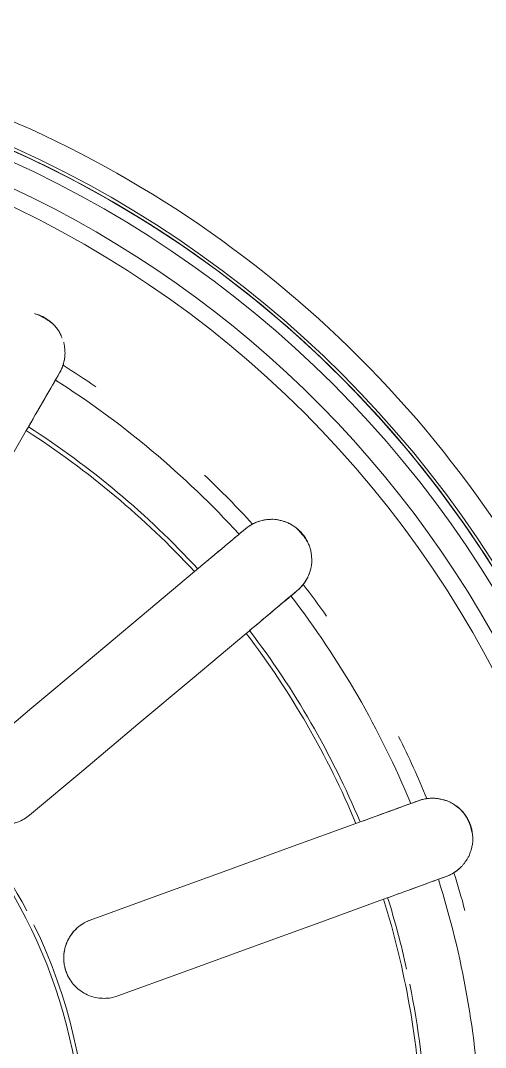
# Model space of a CAD drawing. Header units: millimetres. Extents: x -11245 to 24889, y -43080 to -3800.
# Drawn here: x -7519.52 to -7502.23, y -14963.7 to -14925.49 of the extents above; entities that cross this region are included whole.
import ezdxf

# ---------------------------------------------------------------- set-up
doc = ezdxf.new("R2010")
doc.units = ezdxf.units.MM
for name, color, linetype, lineweight in [('A-FLOR-PATT', 8, 'Continuous', 18), ('A-GENM', 13, 'Continuous', 9), ('G-IMPT', 8, 'Continuous', 9)]:
    doc.layers.add(name, color=color, linetype=linetype, lineweight=lineweight)

# ---------------------------------------------------------------- blocks, each defined once
blk = doc.blocks.new('CRT_MGN_COZ_Fogão a lenha completo - CRT_MGN_COZ_Fogão a lenha completo-5005769-PONTOS HIDRÁULICOS TÉRREO')
at = {"layer": 'G-IMPT', "flags": 128}
for points in [[(2959.689, -73.966), (2959.02, -75.464), (2958.292, -76.933), (2957.506, -78.372), (2956.662, -79.779), (2955.764, -81.15), (2954.811, -82.485), (2953.805, -83.781), (2952.749, -85.035), (2951.643, -86.246), (2950.49, -87.412), (2949.291, -88.53), (2948.048, -89.6), (2946.764, -90.62), (2945.439, -91.587), (2944.077, -92.5)], [(2939.795, -70.049), (2942.072, -71.364), (2944.35, -72.679), (2946.627, -73.994), (2948.905, -75.309)], [(2943.656, -81.564), (2941.965, -79.55), (2940.275, -77.535), (2938.584, -75.52), (2936.894, -73.506)], [(2934.596, -75.434), (2936.286, -77.449), (2937.977, -79.463), (2939.667, -81.478), (2941.358, -83.492)], [(2950.785, -76.394), (2950.919, -76.472), (2951.053, -76.549)], [(2934.286, -87.575), (2933.386, -85.104), (2932.487, -82.633), (2931.587, -80.162), (2930.688, -77.69)], [(2927.869, -78.716), (2928.768, -81.188), (2929.668, -83.659), (2930.567, -86.13), (2931.467, -88.601)], [(2945.25, -83.464), (2945.151, -83.346), (2945.051, -83.227)], [(2942.753, -85.156), (2942.853, -85.274), (2942.952, -85.393)], [(2935.134, -89.906), (2935.081, -89.761), (2935.028, -89.616)], [(2932.209, -90.642), (2932.262, -90.787), (2932.315, -90.932)]]:
    blk.add_lwpolyline(points, dxfattribs=at)
at = {"layer": 'G-IMPT'}
for radius, start, end in [(58.454, 270, 90), (57.5, 270, 90), (41, 270, 90), (57.5, 180, 0), (56.5, 180, 0), (41.108, 180, 0), (40.608, 180, 0), (40.608, 180, 0), (39.099, 180, 0), (39.72, 193.7788, 0), (19.418, 180, 0), (41, 270, 0), (42, 270, 0), (19.579, 297.749, 314.9168), (19.579, 243.9707, 296.0293), (32.054, 312.6822, 327.3178), (32.216, 312.6687, 327.3313), (34.223, 312.5121, 327.4879), (34.845, 325.1811, 327.5874), (34.845, 312.4126, 316.5938), (32.054, 292.6822, 307.3178), (32.216, 292.6687, 307.3313), (34.223, 292.5121, 307.4879), (34.845, 305.1811, 307.5874), (32.054, 272.6822, 287.3178), (32.216, 282.4438, 287.3313), (34.845, 292.4126, 296.5938), (32.216, 272.6687, 281.4171), (34.223, 272.5121, 287.4879), (34.845, 285.1811, 287.5874)]:
    blk.add_arc((2921.925, -58), radius, start, end, dxfattribs=at)
for points, knots in [([(2936.08, -73.008), (2936.016, -72.993), (2935.822, -72.962), (2935.447, -72.975), (2934.983, -73.141), (2934.569, -73.488), (2934.347, -73.878), (2934.258, -74.218), (2934.237, -74.48), (2934.262, -74.74), (2934.353, -75.075), (2934.485, -75.302), (2934.596, -75.434)], [-0.7916667, -0.7916667, -0.7916667, -0.7916667, -0.75, -0.6666667, -0.5555556, -0.4444444, -0.3333333, -0.2777778, -0.2222222, -0.1666667, -0.1111111, 0, 0, 0, 0]), ([(2936.894, -73.506), (2936.75, -73.335), (2936.498, -73.143), (2936.131, -73.013), (2935.921, -72.978), (2935.755, -72.968), (2935.589, -72.975), (2935.43, -73), (2935.269, -73.045), (2935.112, -73.107), (2934.969, -73.183), (2934.832, -73.277), (2934.703, -73.387), (2934.569, -73.53), (2934.437, -73.723), (2934.324, -73.963), (2934.26, -74.219), (2934.229, -74.568), (2934.312, -75.002), (2934.481, -75.297), (2934.596, -75.434)], [-1, -1, -1, -1, -0.861111, -0.791667, -0.756944, -0.722222, -0.6875, -0.652778, -0.618056, -0.583333, -0.548611, -0.513889, -0.479167, -0.444444, -0.388889, -0.333333, -0.277778, -0.222222, -0.111111, 0, 0, 0, 0]), ([(2950.785, -76.394), (2950.556, -76.262), (2949.988, -75.934), (2949.227, -75.495), (2948.905, -75.309)], [-1, -1, -1, -1, -0.4, 0, 0, 0, 0]), ([(2952.347, -76.646), (2952.38, -76.633), (2952.459, -76.598), (2952.588, -76.532), (2952.728, -76.441), (2952.854, -76.328), (2952.973, -76.175), (2953.09, -75.992), (2953.19, -75.798), (2953.238, -75.679), (2953.256, -75.621)], [-0.6597222, -0.6597222, -0.6597222, -0.6597222, -0.6388889, -0.6111111, -0.5833333, -0.5555556, -0.5277778, -0.5, -0.4722222, -0.4444444, -0.4444444, -0.4444444, -0.4444444]), ([(2930.688, -77.69), (2930.644, -77.569), (2930.554, -77.396), (2930.392, -77.192), (2930.252, -77.057), (2930.096, -76.94), (2929.867, -76.813), (2929.51, -76.697), (2929.017, -76.694), (2928.509, -76.879), (2928.167, -77.169), (2927.968, -77.459), (2927.858, -77.697), (2927.792, -77.95), (2927.778, -78.123), (2927.778, -78.21)], [-1, -1, -1, -1, -0.9166667, -0.875, -0.8333333, -0.7916667, -0.75, -0.6666667, -0.5555556, -0.4444444, -0.3333333, -0.2777778, -0.2222222, -0.1666667, -0.1111111, -0.1111111, -0.1111111, -0.1111111]), ([(2930.688, -77.69), (2930.611, -77.48), (2930.44, -77.214), (2930.139, -76.966), (2929.954, -76.861), (2929.802, -76.795), (2929.643, -76.745), (2929.485, -76.715), (2929.319, -76.702), (2929.15, -76.706), (2928.989, -76.728), (2928.829, -76.77), (2928.67, -76.83), (2928.494, -76.918), (2928.305, -77.054), (2928.117, -77.241), (2927.969, -77.459), (2927.821, -77.777), (2927.75, -78.213), (2927.808, -78.548), (2927.869, -78.716)], [-1, -1, -1, -1, -0.861111, -0.791667, -0.756944, -0.722222, -0.6875, -0.652778, -0.618056, -0.583333, -0.548611, -0.513889, -0.479167, -0.444444, -0.388889, -0.333333, -0.277778, -0.222222, -0.111111, 0, 0, 0, 0]), ([(2951.053, -76.549), (2951.166, -76.616), (2951.348, -76.69), (2951.584, -76.737), (2951.726, -76.751), (2951.836, -76.751), (2951.95, -76.744), (2952.067, -76.731), (2952.149, -76.714), (2952.19, -76.703)], [-1, -1, -1, -1, -0.8888889, -0.8333333, -0.8055556, -0.7777778, -0.75, -0.7222222, -0.6944444, -0.6944444, -0.6944444, -0.6944444]), ([(2943.656, -81.564), (2944.014, -81.991), (2944.565, -82.648), (2944.938, -83.092), (2945.051, -83.227)], [-1, -1, -1, -1, -0.4, 0, 0, 0, 0]), ([(2942.753, -85.156), (2942.583, -84.953), (2942.161, -84.45), (2941.597, -83.777), (2941.358, -83.492)], [-1, -1, -1, -1, -0.4, 0, 0, 0, 0]), ([(2942.952, -85.393), (2943.035, -85.494), (2943.181, -85.626), (2943.387, -85.751), (2943.515, -85.813), (2943.619, -85.85), (2943.728, -85.883), (2943.843, -85.911), (2943.976, -85.931), (2944.109, -85.929), (2944.257, -85.919), (2944.401, -85.902), (2944.564, -85.864), (2944.72, -85.801), (2944.884, -85.698), (2945.057, -85.566), (2945.217, -85.418), (2945.346, -85.274), (2945.436, -85.131), (2945.501, -84.978), (2945.546, -84.827), (2945.581, -84.685), (2945.602, -84.556), (2945.606, -84.432), (2945.598, -84.314), (2945.585, -84.2), (2945.566, -84.092), (2945.528, -83.955), (2945.44, -83.731), (2945.335, -83.564), (2945.25, -83.464)], [-1, -1, -1, -1, -0.888889, -0.833333, -0.805556, -0.777778, -0.75, -0.722222, -0.694444, -0.659722, -0.638889, -0.611111, -0.583333, -0.555556, -0.527778, -0.5, -0.472222, -0.444444, -0.416667, -0.388889, -0.361111, -0.333333, -0.305556, -0.277778, -0.25, -0.222222, -0.194444, -0.166667, -0.111111, 0, 0, 0, 0]), ([(2945.601, -84.407), (2945.601, -84.374), (2945.597, -84.308), (2945.587, -84.216), (2945.571, -84.127), (2945.544, -84.011), (2945.498, -83.874), (2945.452, -83.774), (2945.427, -83.726)], [-0.2222222, -0.2222222, -0.2222222, -0.2222222, -0.1944444, -0.1666667, -0.1388889, -0.1111111, -0.0555556, 0, 0, 0, 0]), ([(2943.179, -85.612), (2943.222, -85.645), (2943.312, -85.708), (2943.44, -85.777), (2943.548, -85.824), (2943.633, -85.855), (2943.722, -85.881), (2943.786, -85.895), (2943.819, -85.902)], [-1, -1, -1, -1, -0.9444444, -0.8888889, -0.8611111, -0.8333333, -0.8055556, -0.7777778, -0.7777778, -0.7777778, -0.7777778]), ([(2934.286, -87.575), (2934.476, -88.099), (2934.77, -88.904), (2934.968, -89.45), (2935.028, -89.616)], [-1, -1, -1, -1, -0.4, 0, 0, 0, 0]), ([(2932.209, -90.642), (2932.119, -90.393), (2931.894, -89.777), (2931.594, -88.951), (2931.467, -88.601)], [-1, -1, -1, -1, -0.4, 0, 0, 0, 0]), ([(2932.315, -90.932), (2932.359, -91.056), (2932.451, -91.23), (2932.601, -91.418), (2932.701, -91.52), (2932.785, -91.59), (2932.877, -91.658), (2932.975, -91.724), (2933.094, -91.788), (2933.219, -91.832), (2933.361, -91.874), (2933.502, -91.907), (2933.668, -91.927), (2933.837, -91.921), (2934.026, -91.88), (2934.234, -91.815), (2934.435, -91.731), (2934.606, -91.64), (2934.738, -91.536), (2934.852, -91.415), (2934.946, -91.288), (2935.027, -91.167), (2935.092, -91.052), (2935.137, -90.937), (2935.17, -90.823), (2935.197, -90.712), (2935.216, -90.604), (2935.227, -90.462), (2935.222, -90.222), (2935.18, -90.029), (2935.134, -89.906)], [-1, -1, -1, -1, -0.888889, -0.833333, -0.805556, -0.777778, -0.75, -0.722222, -0.694444, -0.659722, -0.638889, -0.611111, -0.583333, -0.555556, -0.527778, -0.5, -0.472222, -0.444444, -0.416667, -0.388889, -0.361111, -0.333333, -0.305556, -0.277778, -0.25, -0.222222, -0.194444, -0.166667, -0.111111, 0, 0, 0, 0]), ([(2935.141, -90.912), (2935.152, -90.881), (2935.172, -90.818), (2935.194, -90.728), (2935.209, -90.639), (2935.223, -90.521), (2935.227, -90.376), (2935.218, -90.266), (2935.21, -90.213)], [-0.2222222, -0.2222222, -0.2222222, -0.2222222, -0.1944444, -0.1666667, -0.1388889, -0.1111111, -0.0555556, 0, 0, 0, 0])]:
    blk.add_open_spline(points, degree=3, knots=knots, dxfattribs=at)
for points in [[(2949.044, -75.389), (2949.448, -75.623), (2950.209, -76.062), (2950.809, -76.408), (2951.053, -76.549)], [(2952.899, -76.274), (2952.935, -76.236), (2953.006, -76.152), (2953.105, -76.003), (2953.184, -75.843), (2953.222, -75.739), (2953.237, -75.689)], [(2951.053, -76.549), (2951.103, -76.578), (2951.203, -76.628), (2951.297, -76.663), (2951.341, -76.677)], [(2951.341, -76.677), (2951.392, -76.694), (2951.499, -76.722), (2951.614, -76.739), (2951.672, -76.744)], [(2945.25, -83.464), (2945.069, -83.248), (2944.624, -82.718), (2944.059, -82.045), (2943.759, -81.688)], [(2941.461, -83.616), (2941.761, -83.973), (2942.326, -84.646), (2942.771, -85.177), (2942.952, -85.393)], [(2945.427, -83.726), (2945.405, -83.685), (2945.354, -83.599), (2945.288, -83.509), (2945.25, -83.464)], [(2944.781, -85.766), (2944.828, -85.742), (2944.923, -85.687), (2945.067, -85.581), (2945.197, -85.458), (2945.303, -85.331), (2945.386, -85.207), (2945.454, -85.081), (2945.507, -84.956), (2945.534, -84.875), (2945.545, -84.835)], [(2942.952, -85.393), (2942.99, -85.437), (2943.066, -85.518), (2943.142, -85.583), (2943.179, -85.612)], [(2935.134, -89.906), (2935.038, -89.641), (2934.801, -88.991), (2934.5, -88.165), (2934.341, -87.727)], [(2931.522, -88.753), (2931.681, -89.191), (2931.982, -90.017), (2932.219, -90.667), (2932.315, -90.932)], [(2935.21, -90.213), (2935.204, -90.166), (2935.186, -90.068), (2935.154, -89.961), (2935.134, -89.906)], [(2932.315, -90.932), (2932.335, -90.987), (2932.38, -91.089), (2932.429, -91.176), (2932.454, -91.216)], [(2932.454, -91.216), (2932.482, -91.262), (2932.546, -91.352), (2932.622, -91.439), (2932.664, -91.48)], [(2933.906, -91.908), (2933.958, -91.902), (2934.067, -91.883), (2934.238, -91.833), (2934.402, -91.761), (2934.545, -91.679), (2934.666, -91.591), (2934.773, -91.495), (2934.866, -91.396), (2934.918, -91.329), (2934.942, -91.295)]]:
    blk.add_open_spline(points, degree=3, dxfattribs=at)
blk = doc.blocks.new('CRT_MGN_COZ_Fogão a lenha completo - CRT_MGN_COZ_Fogão a lenha completo-V23-PONTOS HIDRÁULICOS TÉRREO')
at = {"layer": 'G-IMPT', "flags": 128}
for points in [[(2959.689, -73.966), (2959.02, -75.464), (2958.292, -76.933), (2957.506, -78.372), (2956.662, -79.779), (2955.764, -81.15), (2954.811, -82.485), (2953.805, -83.781), (2952.749, -85.035), (2951.643, -86.246), (2950.49, -87.412), (2949.291, -88.53), (2948.048, -89.6), (2946.764, -90.62), (2945.439, -91.587), (2944.077, -92.5)], [(2939.795, -70.049), (2942.072, -71.364), (2944.35, -72.679), (2946.627, -73.994), (2948.905, -75.309)], [(2943.656, -81.564), (2941.965, -79.55), (2940.275, -77.535), (2938.584, -75.52), (2936.894, -73.506)], [(2934.596, -75.434), (2936.286, -77.449), (2937.977, -79.463), (2939.667, -81.478), (2941.358, -83.492)], [(2950.785, -76.394), (2950.919, -76.472), (2951.053, -76.549)], [(2934.286, -87.575), (2933.386, -85.104), (2932.487, -82.633), (2931.587, -80.162), (2930.688, -77.69)], [(2927.869, -78.716), (2928.768, -81.188), (2929.668, -83.659), (2930.567, -86.13), (2931.467, -88.601)], [(2945.25, -83.464), (2945.151, -83.346), (2945.051, -83.227)], [(2942.753, -85.156), (2942.853, -85.274), (2942.952, -85.393)], [(2935.134, -89.906), (2935.081, -89.761), (2935.028, -89.616)], [(2932.209, -90.642), (2932.262, -90.787), (2932.315, -90.932)]]:
    blk.add_lwpolyline(points, dxfattribs=at)
at = {"layer": 'G-IMPT'}
for radius, start, end in [(58.454, 270, 90), (57.5, 270, 90), (41, 270, 90), (57.5, 180, 0), (56.5, 180, 0), (41.108, 180, 0), (40.608, 180, 0), (40.608, 180, 0), (39.099, 180, 0), (39.72, 193.7788, 0), (19.418, 180, 0), (41, 270, 0), (42, 270, 0), (19.579, 297.749, 314.9168), (19.579, 243.9707, 296.0293), (32.054, 312.6822, 327.3178), (32.216, 312.6687, 327.3313), (34.223, 312.5121, 327.4879), (34.845, 325.1811, 327.5874), (34.845, 312.4126, 316.5938), (32.054, 292.6822, 307.3178), (32.216, 292.6687, 307.3313), (34.223, 292.5121, 307.4879), (34.845, 305.1811, 307.5874), (32.054, 272.6822, 287.3178), (32.216, 282.4438, 287.3313), (34.845, 292.4126, 296.5938), (32.216, 272.6687, 281.4171), (34.223, 272.5121, 287.4879), (34.845, 285.1811, 287.5874)]:
    blk.add_arc((2921.925, -58), radius, start, end, dxfattribs=at)
for points, knots in [([(2936.08, -73.008), (2936.016, -72.993), (2935.822, -72.962), (2935.447, -72.975), (2934.983, -73.141), (2934.569, -73.488), (2934.347, -73.878), (2934.258, -74.218), (2934.237, -74.48), (2934.262, -74.74), (2934.353, -75.075), (2934.485, -75.302), (2934.596, -75.434)], [-0.7916667, -0.7916667, -0.7916667, -0.7916667, -0.75, -0.6666667, -0.5555556, -0.4444444, -0.3333333, -0.2777778, -0.2222222, -0.1666667, -0.1111111, 0, 0, 0, 0]), ([(2936.894, -73.506), (2936.75, -73.335), (2936.498, -73.143), (2936.131, -73.013), (2935.921, -72.978), (2935.755, -72.968), (2935.589, -72.975), (2935.43, -73), (2935.269, -73.045), (2935.112, -73.107), (2934.969, -73.183), (2934.832, -73.277), (2934.703, -73.387), (2934.569, -73.53), (2934.437, -73.723), (2934.324, -73.963), (2934.26, -74.219), (2934.229, -74.568), (2934.312, -75.002), (2934.481, -75.297), (2934.596, -75.434)], [-1, -1, -1, -1, -0.861111, -0.791667, -0.756944, -0.722222, -0.6875, -0.652778, -0.618056, -0.583333, -0.548611, -0.513889, -0.479167, -0.444444, -0.388889, -0.333333, -0.277778, -0.222222, -0.111111, 0, 0, 0, 0]), ([(2950.785, -76.394), (2950.556, -76.262), (2949.988, -75.934), (2949.227, -75.495), (2948.905, -75.309)], [-1, -1, -1, -1, -0.4, 0, 0, 0, 0]), ([(2952.347, -76.646), (2952.38, -76.633), (2952.459, -76.598), (2952.588, -76.532), (2952.728, -76.441), (2952.854, -76.328), (2952.973, -76.175), (2953.09, -75.992), (2953.19, -75.798), (2953.238, -75.679), (2953.256, -75.621)], [-0.6597222, -0.6597222, -0.6597222, -0.6597222, -0.6388889, -0.6111111, -0.5833333, -0.5555556, -0.5277778, -0.5, -0.4722222, -0.4444444, -0.4444444, -0.4444444, -0.4444444]), ([(2930.688, -77.69), (2930.644, -77.569), (2930.554, -77.396), (2930.392, -77.192), (2930.252, -77.057), (2930.096, -76.94), (2929.867, -76.813), (2929.51, -76.697), (2929.017, -76.694), (2928.509, -76.879), (2928.167, -77.169), (2927.968, -77.459), (2927.858, -77.697), (2927.792, -77.95), (2927.778, -78.123), (2927.778, -78.21)], [-1, -1, -1, -1, -0.9166667, -0.875, -0.8333333, -0.7916667, -0.75, -0.6666667, -0.5555556, -0.4444444, -0.3333333, -0.2777778, -0.2222222, -0.1666667, -0.1111111, -0.1111111, -0.1111111, -0.1111111]), ([(2930.688, -77.69), (2930.611, -77.48), (2930.44, -77.214), (2930.139, -76.966), (2929.954, -76.861), (2929.802, -76.795), (2929.643, -76.745), (2929.485, -76.715), (2929.319, -76.702), (2929.15, -76.706), (2928.989, -76.728), (2928.829, -76.77), (2928.67, -76.83), (2928.494, -76.918), (2928.305, -77.054), (2928.117, -77.241), (2927.969, -77.459), (2927.821, -77.777), (2927.75, -78.213), (2927.808, -78.548), (2927.869, -78.716)], [-1, -1, -1, -1, -0.861111, -0.791667, -0.756944, -0.722222, -0.6875, -0.652778, -0.618056, -0.583333, -0.548611, -0.513889, -0.479167, -0.444444, -0.388889, -0.333333, -0.277778, -0.222222, -0.111111, 0, 0, 0, 0]), ([(2951.053, -76.549), (2951.166, -76.616), (2951.348, -76.69), (2951.584, -76.737), (2951.726, -76.751), (2951.836, -76.751), (2951.95, -76.744), (2952.067, -76.731), (2952.149, -76.714), (2952.19, -76.703)], [-1, -1, -1, -1, -0.8888889, -0.8333333, -0.8055556, -0.7777778, -0.75, -0.7222222, -0.6944444, -0.6944444, -0.6944444, -0.6944444]), ([(2943.656, -81.564), (2944.014, -81.991), (2944.565, -82.648), (2944.938, -83.092), (2945.051, -83.227)], [-1, -1, -1, -1, -0.4, 0, 0, 0, 0]), ([(2942.753, -85.156), (2942.583, -84.953), (2942.161, -84.45), (2941.597, -83.777), (2941.358, -83.492)], [-1, -1, -1, -1, -0.4, 0, 0, 0, 0]), ([(2942.952, -85.393), (2943.035, -85.494), (2943.181, -85.626), (2943.387, -85.751), (2943.515, -85.813), (2943.619, -85.85), (2943.728, -85.883), (2943.843, -85.911), (2943.976, -85.931), (2944.109, -85.929), (2944.257, -85.919), (2944.401, -85.902), (2944.564, -85.864), (2944.72, -85.801), (2944.884, -85.698), (2945.057, -85.566), (2945.217, -85.418), (2945.346, -85.274), (2945.436, -85.131), (2945.501, -84.978), (2945.546, -84.827), (2945.581, -84.685), (2945.602, -84.556), (2945.606, -84.432), (2945.598, -84.314), (2945.585, -84.2), (2945.566, -84.092), (2945.528, -83.955), (2945.44, -83.731), (2945.335, -83.564), (2945.25, -83.464)], [-1, -1, -1, -1, -0.888889, -0.833333, -0.805556, -0.777778, -0.75, -0.722222, -0.694444, -0.659722, -0.638889, -0.611111, -0.583333, -0.555556, -0.527778, -0.5, -0.472222, -0.444444, -0.416667, -0.388889, -0.361111, -0.333333, -0.305556, -0.277778, -0.25, -0.222222, -0.194444, -0.166667, -0.111111, 0, 0, 0, 0]), ([(2945.601, -84.407), (2945.601, -84.374), (2945.597, -84.308), (2945.587, -84.216), (2945.571, -84.127), (2945.544, -84.011), (2945.498, -83.874), (2945.452, -83.774), (2945.427, -83.726)], [-0.2222222, -0.2222222, -0.2222222, -0.2222222, -0.1944444, -0.1666667, -0.1388889, -0.1111111, -0.0555556, 0, 0, 0, 0]), ([(2943.179, -85.612), (2943.222, -85.645), (2943.312, -85.708), (2943.44, -85.777), (2943.548, -85.824), (2943.633, -85.855), (2943.722, -85.881), (2943.786, -85.895), (2943.819, -85.902)], [-1, -1, -1, -1, -0.9444444, -0.8888889, -0.8611111, -0.8333333, -0.8055556, -0.7777778, -0.7777778, -0.7777778, -0.7777778]), ([(2934.286, -87.575), (2934.476, -88.099), (2934.77, -88.904), (2934.968, -89.45), (2935.028, -89.616)], [-1, -1, -1, -1, -0.4, 0, 0, 0, 0]), ([(2932.209, -90.642), (2932.119, -90.393), (2931.894, -89.777), (2931.594, -88.951), (2931.467, -88.601)], [-1, -1, -1, -1, -0.4, 0, 0, 0, 0]), ([(2932.315, -90.932), (2932.359, -91.056), (2932.451, -91.23), (2932.601, -91.418), (2932.701, -91.52), (2932.785, -91.59), (2932.877, -91.658), (2932.975, -91.724), (2933.094, -91.788), (2933.219, -91.832), (2933.361, -91.874), (2933.502, -91.907), (2933.668, -91.927), (2933.837, -91.921), (2934.026, -91.88), (2934.234, -91.815), (2934.435, -91.731), (2934.606, -91.64), (2934.738, -91.536), (2934.852, -91.415), (2934.946, -91.288), (2935.027, -91.167), (2935.092, -91.052), (2935.137, -90.937), (2935.17, -90.823), (2935.197, -90.712), (2935.216, -90.604), (2935.227, -90.462), (2935.222, -90.222), (2935.18, -90.029), (2935.134, -89.906)], [-1, -1, -1, -1, -0.888889, -0.833333, -0.805556, -0.777778, -0.75, -0.722222, -0.694444, -0.659722, -0.638889, -0.611111, -0.583333, -0.555556, -0.527778, -0.5, -0.472222, -0.444444, -0.416667, -0.388889, -0.361111, -0.333333, -0.305556, -0.277778, -0.25, -0.222222, -0.194444, -0.166667, -0.111111, 0, 0, 0, 0]), ([(2935.141, -90.912), (2935.152, -90.881), (2935.172, -90.818), (2935.194, -90.728), (2935.209, -90.639), (2935.223, -90.521), (2935.227, -90.376), (2935.218, -90.266), (2935.21, -90.213)], [-0.2222222, -0.2222222, -0.2222222, -0.2222222, -0.1944444, -0.1666667, -0.1388889, -0.1111111, -0.0555556, 0, 0, 0, 0])]:
    blk.add_open_spline(points, degree=3, knots=knots, dxfattribs=at)
for points in [[(2949.044, -75.389), (2949.448, -75.623), (2950.209, -76.062), (2950.809, -76.408), (2951.053, -76.549)], [(2952.899, -76.274), (2952.935, -76.236), (2953.006, -76.152), (2953.105, -76.003), (2953.184, -75.843), (2953.222, -75.739), (2953.237, -75.689)], [(2951.053, -76.549), (2951.103, -76.578), (2951.203, -76.628), (2951.297, -76.663), (2951.341, -76.677)], [(2951.341, -76.677), (2951.392, -76.694), (2951.499, -76.722), (2951.614, -76.739), (2951.672, -76.744)], [(2945.25, -83.464), (2945.069, -83.248), (2944.624, -82.718), (2944.059, -82.045), (2943.759, -81.688)], [(2941.461, -83.616), (2941.761, -83.973), (2942.326, -84.646), (2942.771, -85.177), (2942.952, -85.393)], [(2945.427, -83.726), (2945.405, -83.685), (2945.354, -83.599), (2945.288, -83.509), (2945.25, -83.464)], [(2944.781, -85.766), (2944.828, -85.742), (2944.923, -85.687), (2945.067, -85.581), (2945.197, -85.458), (2945.303, -85.331), (2945.386, -85.207), (2945.454, -85.081), (2945.507, -84.956), (2945.534, -84.875), (2945.545, -84.835)], [(2942.952, -85.393), (2942.99, -85.437), (2943.066, -85.518), (2943.142, -85.583), (2943.179, -85.612)], [(2935.134, -89.906), (2935.038, -89.641), (2934.801, -88.991), (2934.5, -88.165), (2934.341, -87.727)], [(2931.522, -88.753), (2931.681, -89.191), (2931.982, -90.017), (2932.219, -90.667), (2932.315, -90.932)], [(2935.21, -90.213), (2935.204, -90.166), (2935.186, -90.068), (2935.154, -89.961), (2935.134, -89.906)], [(2932.315, -90.932), (2932.335, -90.987), (2932.38, -91.089), (2932.429, -91.176), (2932.454, -91.216)], [(2932.454, -91.216), (2932.482, -91.262), (2932.546, -91.352), (2932.622, -91.439), (2932.664, -91.48)], [(2933.906, -91.908), (2933.958, -91.902), (2934.067, -91.883), (2934.238, -91.833), (2934.402, -91.761), (2934.545, -91.679), (2934.666, -91.591), (2934.773, -91.495), (2934.866, -91.396), (2934.918, -91.329), (2934.942, -91.295)]]:
    blk.add_open_spline(points, degree=3, dxfattribs=at)

msp = doc.modelspace()

# ---------------------------------------------------------------- hatches: boundary and pattern name
at = {"layer": 'A-FLOR-PATT', "lineweight": 9}
h = msp.add_hatch(dxfattribs=at)
h.set_pattern_fill('FP_1', color=9, style=0, pattern_type=2)
h.set_pattern_definition([(0, (0, 0), (812.8, 203.2), [33.528, -576.072, 33.528, -576.072, -3251.2]), (0, (0, 0), (812.8, 203.2), [-1219.2, 33.528, -1185.672, 33.528, -576.072, -1422.4]), (0, (0, 0), (812.8, 203.2), [-3048, 33.528, -372.872, 33.528, -982.472]), (120, (304.8, 101.6), (-582.3764, 602.3054), [33.528, -576.072, 33.528, -576.072, -3251.2]), (120, (304.8, 101.6), (-582.3764, 602.3054), [-1219.2, 33.528, -1185.672, 33.528, -576.072, -1422.4]), (120, (304.8, 101.6), (-582.3764, 602.3054), [-3048, 33.528, -372.872, 33.528, -982.472]), (240, (406.4, 508), (-230.4236, -805.5054), [33.528, -576.072, 33.528, -576.072, -3251.2]), (240, (406.4, 508), (-230.4236, -805.5054), [-1219.2, 33.528, -1185.672, 33.528, -576.072, -1422.4]), (240, (406.4, 508), (-230.4236, -805.5054), [-3048, 33.528, -372.872, 33.528, -982.472])])
h.paths.add_polyline_path([(-11044.62, -19319.651), (-7944.62, -19319.651), (-7944.62, -17819.651), (-7954.62, -17819.651), (-7954.62, -17359.651), (-7944.62, -17359.651), (-7944.62, -17039.651), (-7954.62, -17039.651), (-7954.62, -16739.651), (-7944.62, -16739.651), (-7944.62, -16439.651), (-7964.62, -16439.651), (-7964.62, -16039.651), (-7944.62, -16039.651), (-7944.62, -16034.651), (-7964.62, -16034.651), (-7964.62, -15634.651), (-7944.62, -15634.651), (-7944.62, -15589.651), (-7964.62, -15589.651), (-7964.62, -15189.651), (-7944.62, -15189.651), (-7944.62, -15184.651), (-7964.62, -15184.651), (-7964.62, -14784.651), (-7944.62, -14784.651), (-7944.62, -14739.651), (-7964.62, -14739.651), (-7964.62, -14339.651), (-7944.62, -14339.651), (-7944.62, -14334.651), (-7964.62, -14334.651), (-7964.62, -13934.651), (-7944.62, -13934.651), (-7944.62, -13889.651), (-7244.62, -13889.651), (-7244.62, -13088.651), (-7254.62, -13088.651), (-7254.62, -12988.651), (-7244.62, -12988.651), (-7244.62, -8790.651), (-7254.62, -8789.651), (-7254.62, -8690.651), (-7244.62, -8690.651), (-7244.62, -8139.651), (-7254.62, -8139.651), (-7253.95, -5539.651), (-7244.62, -5539.651), (-7244.62, -5299.651), (-6663.62, -5299.651), (-6663.62, -5289.651), (-6563.62, -5289.651), (-6563.62, -5299.651), (-3065.62, -5299.291), (-3064.62, -5289.651), (-2965.62, -5289.651), (-2965.62, -5299.651), (-2524.62, -5299.651), (-2524.62, -3999.651), (-2584.62, -3999.651), (-2584.62, -3939.651), (-7042.12, -3939.651), (-7042.12, -3859.651), (-2584.62, -3859.651), (-2584.62, -3799.651), (-7044.62, -3799.651), (-7044.62, -3999.651), (-7244.62, -3999.651), (-7244.62, -3799.651), (-11044.62, -3799.651), (-11044.62, -3999.651), (-11244.62, -3999.651), (-11244.62, -7934.651), (-11044.62, -7934.651), (-11044.62, -8134.651), (-11244.62, -8134.651), (-11244.62, -11579.651), (-11044.62, -11579.651), (-11044.62, -11779.651), (-11244.62, -11779.651), (-11244.62, -15224.651), (-11044.62, -15224.651), (-11044.62, -15424.651), (-11244.62, -15424.651), (-11244.62, -19119.651), (-11044.62, -19119.651)])
h.paths.add_polyline_path([(-7684.62, -15607.726), (-7684.62, -15606.479), (-7703.529, -15604.45), (-7719.007, -15598.897), (-7726.942, -15594.588), (-7737.225, -15586.958), (-7746.213, -15577.717), (-7753.684, -15567.003), (-7759.829, -15553.82), (-7762.777, -15543.556), (-7763.999, -15533.081), (-7765.37, -15526.726), (-7765.62, -15526.726), (-7764.374, -15540.65), (-7760.705, -15554.334), (-7755.901, -15565.09), (-7749.439, -15575.239), (-7740.915, -15584.908), (-7731.643, -15592.649), (-7717.621, -15600.636), (-7705.909, -15604.817), (-7697.291, -15606.729), (-7690.975, -15607.476)])
h.paths.add_polyline_path([(-7504.62, -15607.726), (-7488.971, -15606.136), (-7476.472, -15602.611), (-7466.256, -15598.006), (-7455.502, -15591.067), (-7445.186, -15581.666), (-7437.035, -15571.262), (-7430.71, -15559.727), (-7426.592, -15548.236), (-7424.617, -15539.397), (-7424.12, -15526.726), (-7424.867, -15526.726), (-7426.955, -15545.635), (-7428.495, -15550.748), (-7429.786, -15554.836), (-7435.328, -15566.596), (-7440.456, -15574.336), (-7458.808, -15592.256), (-7470.829, -15599.172), (-7480.535, -15602.847), (-7484.537, -15603.761), (-7485.984, -15604.523), (-7496.527, -15606.002), (-7504.62, -15607.476)])
h.paths.add_polyline_path([(-7489.434, -15558.26), (-7482.266, -15553.614), (-7486.758, -15556.361)])
h.paths.add_polyline_path([(-7536.62, -15466.18), (-7525.879, -15465.184), (-7515.504, -15462.232), (-7505.848, -15457.424), (-7494.866, -15448.55), (-7488.583, -15440.923), (-7483.027, -15430.91), (-7480.398, -15423.722), (-7478.415, -15413.119), (-7478.7, -15400.294), (-7481.082, -15389.687), (-7486.043, -15378.53), (-7491.532, -15370.622), (-7498.556, -15363.435), (-7506.877, -15357.454), (-7516.76, -15352.798), (-7510.565, -15355.634), (-7501.394, -15361.616), (-7493.422, -15369.401), (-7486.922, -15378.965), (-7482.82, -15388.643), (-7480.852, -15396.993), (-7480.177, -15406.948), (-7481.637, -15418.467), (-7485.13, -15428.842), (-7490.657, -15438.498), (-7497.262, -15446.186), (-7502.868, -15451.017), (-7513.977, -15457.424), (-7523.641, -15460.653), (-7534.4, -15462.123), (-7541.833, -15461.985), (-7554.255, -15459.34), (-7564.465, -15454.82), (-7571.846, -15449.836), (-7580.488, -15441.244), (-7586.319, -15432.487), (-7590.114, -15423.722), (-7592.658, -15412.521), (-7592.963, -15402.332), (-7591.308, -15391.729), (-7588.946, -15384.503), (-7583.267, -15373.953), (-7576, -15365.288), (-7570.669, -15360.638), (-7561.804, -15355.149), (-7550.031, -15350.9), (-7558.273, -15353.456), (-7567.392, -15358.027), (-7578.374, -15366.902), (-7585.268, -15375.42), (-7590.385, -15384.931), (-7592.879, -15391.884), (-7594.825, -15402.332), (-7594.532, -15415.215), (-7592.843, -15423.722), (-7587.197, -15436.921), (-7581.708, -15444.83), (-7576, -15450.924), (-7567.392, -15457.424), (-7555.477, -15462.99), (-7547.361, -15465.184), (-7542.014, -15465.93)])
h.paths.add_polyline_path([(-7536.62, -15447.726), (-7525.565, -15446.186), (-7516.663, -15442.63), (-7510.077, -15438.202), (-7505.408, -15433.829), (-7499.409, -15425.082), (-7496.527, -15418.151), (-7494.85, -15410.116), (-7494.98, -15400.513), (-7497.766, -15389.906), (-7500.247, -15384.726), (-7506.083, -15376.947), (-7513.611, -15370.657), (-7522.498, -15366.22), (-7527.888, -15364.644), (-7536.62, -15363.726), (-7547.589, -15365.246), (-7556.544, -15368.821), (-7562.284, -15372.499), (-7569.726, -15379.976), (-7574.865, -15388.51), (-7577.62, -15396.901), (-7578.558, -15405.726), (-7577.474, -15415.215), (-7575.637, -15421.272), (-7569.726, -15431.475), (-7563.307, -15438.083), (-7557.736, -15441.999), (-7547.659, -15446.186), (-7538.84, -15447.605)])
h.paths.add_polyline_path([(-7534.4, -15446.666), (-7545.649, -15445.52), (-7555.757, -15441.714), (-7563.683, -15436.218), (-7569.288, -15430.103), (-7573.831, -15422.941), (-7577.089, -15410.607), (-7577.089, -15400.844), (-7575.102, -15392.284), (-7571.383, -15384.104), (-7562.037, -15373.622), (-7553.644, -15368.617), (-7547.589, -15366.22), (-7534.4, -15364.786), (-7521.444, -15367.638), (-7509.648, -15375.157), (-7503.439, -15381.711), (-7499.613, -15388.643), (-7496.676, -15397.589), (-7495.62, -15405.726), (-7498.251, -15419.503), (-7501.687, -15426.726), (-7507.098, -15433.829), (-7514.104, -15439.704), (-7522.033, -15443.79), (-7528.455, -15445.691), (-7531.473, -15446.186)])
h.paths.add_polyline_path([(-7424.6, -15286.726), (-7423.62, -15286.726), (-7425.21, -15271.076), (-7428.536, -15259.117), (-7434.258, -15246.722), (-7439.899, -15238.089), (-7450.439, -15226.59), (-7460.466, -15218.885), (-7471.578, -15212.834), (-7482.263, -15208.936), (-7492.105, -15206.705), (-7504.62, -15206.226), (-7504.62, -15206.972), (-7485.711, -15209.002), (-7470.234, -15214.554), (-7459.254, -15220.897), (-7451.486, -15226.983), (-7443.014, -15235.751), (-7434.622, -15248.117), (-7429.275, -15259.999), (-7426.067, -15271.89), (-7425.242, -15280.371), (-7424.62, -15286.726)])
h.paths.add_polyline_path([(-7764.374, -15286.726), (-7762.344, -15267.817), (-7756.792, -15252.339), (-7751.055, -15242.267), (-7744.852, -15234.12), (-7734.32, -15224.115), (-7724.897, -15217.662), (-7711.416, -15211.407), (-7703.256, -15208.928), (-7690.975, -15207.347), (-7684.62, -15205.975), (-7684.62, -15205.726), (-7698.789, -15207.021), (-7713.354, -15211.057), (-7724.172, -15216.111), (-7733.257, -15222.004), (-7744.051, -15231.781), (-7752.256, -15242.267), (-7758.53, -15253.724), (-7762.41, -15264.369), (-7764.623, -15274.055), (-7765.054, -15286.726), (-7764.62, -15286.726)])
h.paths.add_polyline_path([(-7479.871, -15261.977), (-7487.717, -15256.141), (-7482.347, -15260.22)])
h.paths.add_polyline_path([(-7684.62, -15166.726), (-7684.622, -15166.479), (-7690.302, -15166.503)])
h.paths.add_polyline_path([(-7452.664, -15147.558), (-7443.027, -15137.717), (-7448.822, -15143.294), (-7452.259, -15147.108)])
h.paths.add_polyline_path([(-7489.434, -15118.26), (-7482.266, -15113.614), (-7486.758, -15116.361)])
h.paths.add_polyline_path([(-7536.62, -15026.18), (-7525.879, -15025.184), (-7515.504, -15022.232), (-7503.423, -15015.763), (-7494.866, -15008.55), (-7488.583, -15000.923), (-7483.91, -14992.91), (-7480.398, -14983.722), (-7478.415, -14973.119), (-7478.415, -14962.332), (-7480.398, -14951.729), (-7486.043, -14938.53), (-7491.532, -14930.622), (-7499.516, -14922.638), (-7507.425, -14917.149), (-7515.504, -14913.219), (-7525.879, -14910.267), (-7536.62, -14909.272), (-7547.361, -14910.267), (-7557.736, -14913.219), (-7569.817, -14919.689), (-7578.374, -14926.902), (-7584.657, -14934.529), (-7589.33, -14942.542), (-7592.843, -14951.729), (-7594.825, -14962.332), (-7594.825, -14973.119), (-7592.843, -14983.722), (-7587.197, -14996.921), (-7581.708, -15004.83), (-7573.724, -15012.814), (-7565.815, -15018.302), (-7557.736, -15022.232), (-7547.361, -15025.184), (-7541.569, -15025.951)])
h.paths.add_polyline_path([(-7536.62, -15024.226), (-7547.002, -15023.264), (-7559.226, -15019.441), (-7568.393, -15014.373), (-7577.058, -15007.106), (-7583.267, -14999.498), (-7587.322, -14992.626), (-7591.159, -14982.355), (-7593.015, -14970), (-7592.658, -14960.931), (-7590.784, -14951.729), (-7586.079, -14940.536), (-7579.818, -14931.401), (-7571.846, -14923.616), (-7563.381, -14918.027), (-7554.255, -14914.111), (-7545.649, -14911.999), (-7536.62, -14911.226), (-7525.879, -14912.272), (-7515.397, -14915.4), (-7504.62, -14921.234), (-7496.182, -14928.346), (-7489.973, -14935.953), (-7484.847, -14945.25), (-7482.113, -14952.959), (-7480.323, -14963.336), (-7480.852, -14976.458), (-7482.82, -14984.809), (-7487.503, -14995.531), (-7493.422, -15004.051), (-7501.394, -15011.836), (-7509.859, -15017.424), (-7519.537, -15021.526), (-7527.888, -15023.494), (-7532.23, -15024.023)])
h.paths.add_polyline_path([(-7536.62, -15009.726), (-7525.651, -15008.209), (-7516.663, -15004.63), (-7511.399, -15001.272), (-7503.903, -14993.97), (-7500.247, -14988.726), (-7495.86, -14977.662), (-7494.85, -14972.116), (-7494.98, -14962.513), (-7497.766, -14951.906), (-7500.247, -14946.726), (-7507.566, -14937.465), (-7513.611, -14932.657), (-7521.444, -14928.625), (-7527.888, -14926.644), (-7536.62, -14925.726), (-7547.659, -14927.266), (-7555.825, -14930.44), (-7564.267, -14936.184), (-7570.12, -14942.495), (-7573.728, -14948.053), (-7577.715, -14959.332), (-7578.558, -14967.726), (-7577.62, -14976.55), (-7574.727, -14985.24), (-7569.894, -14993.255), (-7563.307, -15000.083), (-7555.825, -15005.012), (-7547.589, -15008.205), (-7540.864, -15009.496)])
h.paths.add_polyline_path([(-7538.84, -15008.666), (-7551.071, -15005.844), (-7560.605, -15000.832), (-7569.288, -14992.103), (-7573.831, -14984.941), (-7577.089, -14972.607), (-7577.089, -14962.844), (-7575.28, -14954.812), (-7571.383, -14946.045), (-7565.503, -14938.948), (-7559.2, -14933.791), (-7551.687, -14929.608), (-7538.84, -14926.786), (-7525.651, -14928.22), (-7515.504, -14932.787), (-7509.648, -14937.157), (-7503.514, -14943.688), (-7497.766, -14955.387), (-7496.527, -14959.383), (-7495.86, -14972.159), (-7499.812, -14985.24), (-7503.98, -14992.538), (-7512.242, -15000.498), (-7518.21, -15004.099), (-7526.773, -15007.415), (-7534.4, -15008.666)])
h.paths.add_polyline_path([(-7424.867, -14846.726), (-7424.62, -14846.726), (-7425.15, -14841.915)])
h.paths.add_polyline_path([(-7764.62, -14846.726), (-7764.373, -14846.724), (-7764.431, -14841.915)])
h.paths.add_polyline_path([(-7479.871, -14821.977), (-7487.717, -14816.141), (-7482.347, -14820.22)])
h.paths.add_polyline_path([(-9954.483, -12639.651), (-9961.644, -12579.899), (-9965.254, -12528.389), (-9965.645, -12519.514), (-9964.076, -12474.035), (-9955.438, -12378.71), (-9956.213, -12344.001), (-9956.905, -12297.499), (-9955.13, -12255.552), (-9951.85, -12227.773), (-9946.765, -12200.719), (-9935.715, -12156.994), (-9919.612, -12096.311), (-9912.101, -12057.024), (-9908.459, -12023.202), (-9905.954, -11971.427), (-9905.736, -11910.555), (-9908.273, -11800.799), (-9912.29, -11612.125), (-9911.916, -11512.967), (-9909.648, -11333.691), (-9912.066, -11290.148), (-9915.447, -11258.384), (-9921.289, -11221.69), (-9928.817, -11187.278), (-9941.102, -11144.054), (-9962.767, -11071.033), (-9977.88, -11009.917), (-9991.516, -10945.504), (-10004.702, -10870.511), (-10010.349, -10842.489), (-10033.394, -11102.102), (-10044.259, -11242.241), (-10047.243, -11308.641), (-10048.944, -11406.081), (-10049.49, -11606.136), (-10048.437, -12043.899), (-10044.621, -12112.014), (-10035.521, -12207.74), (-10029.634, -12274.518), (-10028.726, -12333.002), (-10028.994, -12434.143), (-10026.478, -12567.036), (-10029.114, -12639.651), (-10398.926, -12639.651), (-10403.277, -12550.323), (-10403.408, -12481.431), (-10400.781, -12148.746), (-10403.825, -12028.291), (-10410.608, -11861.678), (-10424.563, -11581.055), (-10428.099, -11324.544), (-10428.113, -11161.691), (-10427.883, -11151.376), (-10426.235, -11138.587), (-10419.946, -11115.465), (-10418.248, -11102.102), (-10417.555, -11077.155), (-10416.396, -11044.639), (-10412.096, -10978.567), (-10408.892, -10885.673), (-10406.154, -10833.252), (-10407.967, -10779.708), (-10409.351, -10718.272), (-10407.95, -10635.362), (-10407.199, -10542.165), (-10405.799, -10256.23), (-10404.501, -10086.95), (-10406.879, -9968.865), (-10410.918, -9849.149), (-10419.572, -9639.651), (-10029.64, -9639.651), (-10026.584, -9657.235), (-10021.917, -9729.006), (-10015.423, -9829.538), (-10009.587, -9873.315), (-9999.604, -9841.081), (-9993.039, -9812.885), (-9986.26, -9769.241), (-9977.354, -9705.692), (-9966.885, -9639.651), (-9079.53, -9639.651), (-9081.81, -9677.369), (-9103.37, -9968.865), (-9107.022, -10054.678), (-9108.247, -10135.065), (-9106.519, -10262.198), (-9105.222, -10457.19), (-9103.519, -10637.715), (-9102.363, -10733.265), (-9104.819, -10784.188), (-9106.803, -10831.462), (-9105.137, -10856.375), (-9104.371, -10861.812), (-9097.226, -10890.525), (-9095.218, -10904.552), (-9092.541, -10976.922), (-9089.683, -10997.541), (-9082.877, -11029.569), (-9080.847, -11048.327), (-9078.107, -11093.081), (-9074.001, -11108.937), (-9067.863, -11118.791), (-9057.977, -11130.86), (-9055.413, -11135.998), (-9052.919, -11142.472), (-9044.982, -11037.061), (-9041.997, -10970.661), (-9040.296, -10873.221), (-9039.75, -10673.166), (-9040.803, -10235.402), (-9044.619, -10167.287), (-9053.839, -10070.412), (-9059.606, -10004.784), (-9060.514, -9946.299), (-9060.246, -9845.158), (-9062.762, -9712.266), (-9060.127, -9639.651), (-8690.315, -9639.651), (-8686.121, -9720.269), (-8685.832, -9797.87), (-8688.459, -10130.555), (-8685.416, -10251.011), (-8678.632, -10417.623), (-8664.677, -10698.247), (-8661.141, -10954.757), (-8661.127, -11117.61), (-8661.357, -11127.925), (-8663.006, -11140.714), (-8668.208, -11157.073), (-8670.992, -11177.199), (-8671.819, -11211.015), (-8672.844, -11234.662), (-8677.294, -11306.565), (-8680.348, -11393.629), (-8683.086, -11446.049), (-8681.273, -11499.593), (-8679.889, -11561.029), (-8681.29, -11643.94), (-8682.03, -11728.266), (-8683.441, -12023.071), (-8684.739, -12192.351), (-8682.761, -12296.061), (-8677.236, -12458.206), (-8669.668, -12639.651), (-9059.6, -12639.651), (-9062.656, -12622.067), (-9067.324, -12550.296), (-9073.817, -12449.763), (-9084.986, -12368.851), (-9096.208, -12296.061), (-9099.569, -12192.351), (-9102.922, -11977.589), (-9103.622, -11912.3), (-9112.059, -12008.819), (-9118.925, -12111.07), (-9121.449, -12188.256), (-9121.682, -12236.142), (-9120.214, -12301.742), (-9114.824, -12458.206), (-9116.314, -12519.514), (-9118.375, -12553.43), (-9121.249, -12579.899), (-9125.996, -12608.428), (-9133.285, -12639.651), (-9338.771, -12639.651)])
h.paths.add_polyline_path([(-11104.62, -7932.151), (-11184.62, -7932.151), (-11184.62, -4002.151), (-11104.62, -4002.151), (-11104.62, -7904.651)])
h.paths.add_polyline_path([(-2384.62, -5299.651), (-2384.62, -3999.651), (-2444.62, -3999.651), (-2444.62, -5299.651)])
h.paths.add_polyline_path([(-7274.62, -3939.651), (-11042.12, -3939.651), (-11042.12, -3859.651), (-7247.12, -3859.651), (-7247.12, -3939.651)])

# ---------------------------------------------------------------- block references
at = {"layer": 'A-GENM', "color": 55, "rotation": 89.99999999999928}
for name in ['CRT_MGN_COZ_Fogão a lenha completo - CRT_MGN_COZ_Fogão a lenha completo-5005769-PONTOS HIDRÁULICOS TÉRREO', 'CRT_MGN_COZ_Fogão a lenha completo - CRT_MGN_COZ_Fogão a lenha completo-V23-PONTOS HIDRÁULICOS TÉRREO']:
    msp.add_blockref(name, (-7594.62, -17889.651), dxfattribs=at)

doc.saveas('drawing.dxf')
